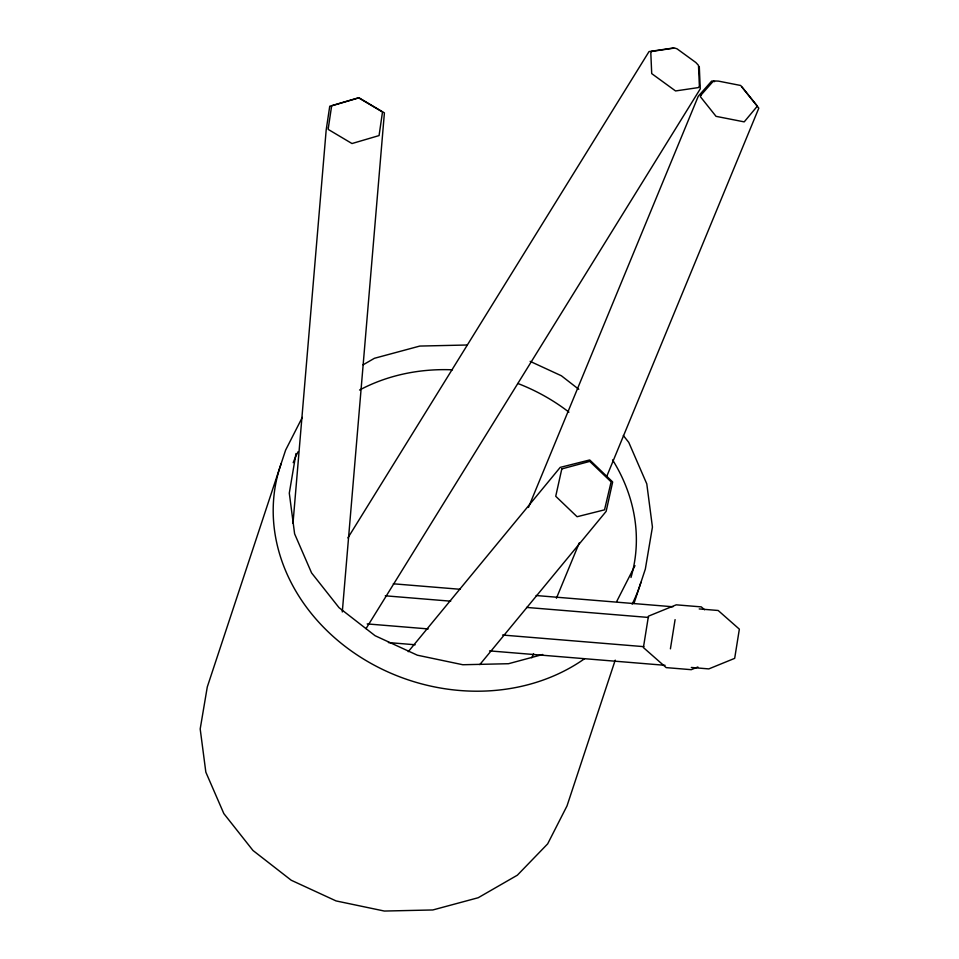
<?xml version="1.0" encoding="UTF-8"?>
<svg xmlns="http://www.w3.org/2000/svg" width="959" height="959" viewBox="0 0 959 959"><rect width="100%" height="100%" fill="white"/><g stroke="black" fill="none" stroke-linecap="round" stroke-linejoin="round"><path stroke-width="1.44" d="M292.998 523.302L326.18 130.004L329.74 106.245L358.846 97.698L384.403 112.886L342.291 611.962M670.413 648.835L675.088 619.634M295.971 453.547L289.294 493.142L294.617 533.851L311.579 572.919L339.03 607.658L375.101 635.721L417.321 655.189L462.837 664.743L508.522 663.712L542.722 654.494M615.222 660.14L567.009 805.908L547.661 843.872L517.369 875.183L478.205 897.732L432.833 909.959L384.355 911.05L336.058 900.921L291.248 880.254L252.972 850.477L223.843 813.604L205.837 772.163L200.191 728.948L207.288 686.944L285.614 450.119L302.289 417.393M633.947 603.535L645.335 569.083L652.432 527.078L646.786 483.875L628.78 442.423L623.326 435.506M528.469 507.431L698.26 96.26L711.686 81.059L714.563 81.623M531.849 657.766L533.564 653.606M556.436 598.236L579.296 542.854M606.735 476.407L758.809 108.151L741.954 87.005M616.733 601.425L634.966 565.654M347.913 537.879L649.027 51.582L673.686 47.95M366.026 628.625L700.262 88.863L699.291 66.591M408.234 651.724L560.212 467.381L589.713 459.96L612.669 481.957L606.136 511.375L479.8 664.611M363.053 364.84L374.418 358.294L419.79 346.067L466.805 345.012M697.876 666.984L691.259 669.682L666.193 667.62L643.405 647.565L648.44 616.169L676.251 604.829L701.305 606.891L704.565 609.756M393.298 583.791L460.236 589.294M536.093 595.527L672.93 606.771M699.219 608.929L718.159 610.487L739.353 629.152L734.678 658.354L708.809 668.903L691.319 667.464M385.278 595.803L450.718 601.185M526.575 607.419L648.536 617.452M367.213 623.913L428.193 628.924M502.564 635.038L643.861 646.654M388.407 642.566L415.175 644.772M489.546 650.885L665.055 665.306M530.147 361.363L561.375 375.772L578.78 389.306M640.912 582.365A189.438 162.73 18.3 0 1 632.149 604.134M584.642 658.665A189.438 162.73 18.3 0 1 359.505 656.519A189.438 162.73 18.3 0 1 281.251 463.413M293.19 462.646A178.53 153.344 18.3 0 1 298.069 451.749M359.553 390.037A178.53 153.344 18.3 0 1 452.444 369.814M517.884 383.492A178.53 153.344 18.3 0 1 568.927 412.142M612.561 459.888A178.53 153.344 18.3 0 1 630.974 577.486M328.338 127.943L328.218 129.405L351.989 143.538L379.069 135.579L382.497 112.023L358.726 97.89L331.646 105.85L328.338 127.943M561.806 468.915L555.729 496.271L577.09 516.733L604.53 509.84L611.123 481.862L589.761 461.399L561.806 468.915M701.041 95.049L700.37 96.679L716.037 116.339L744.208 121.877L757.37 106.113L740.684 85.483L718.471 81.119L713.532 80.904L701.041 95.049M651.736 51.414L650.813 52.889L651.712 73.615L675.544 90.949L698.476 87.569L699.387 86.094L698.488 65.368L695.85 62.515L677.066 48.837L674.656 48.034L651.736 51.414"/></g></svg>
